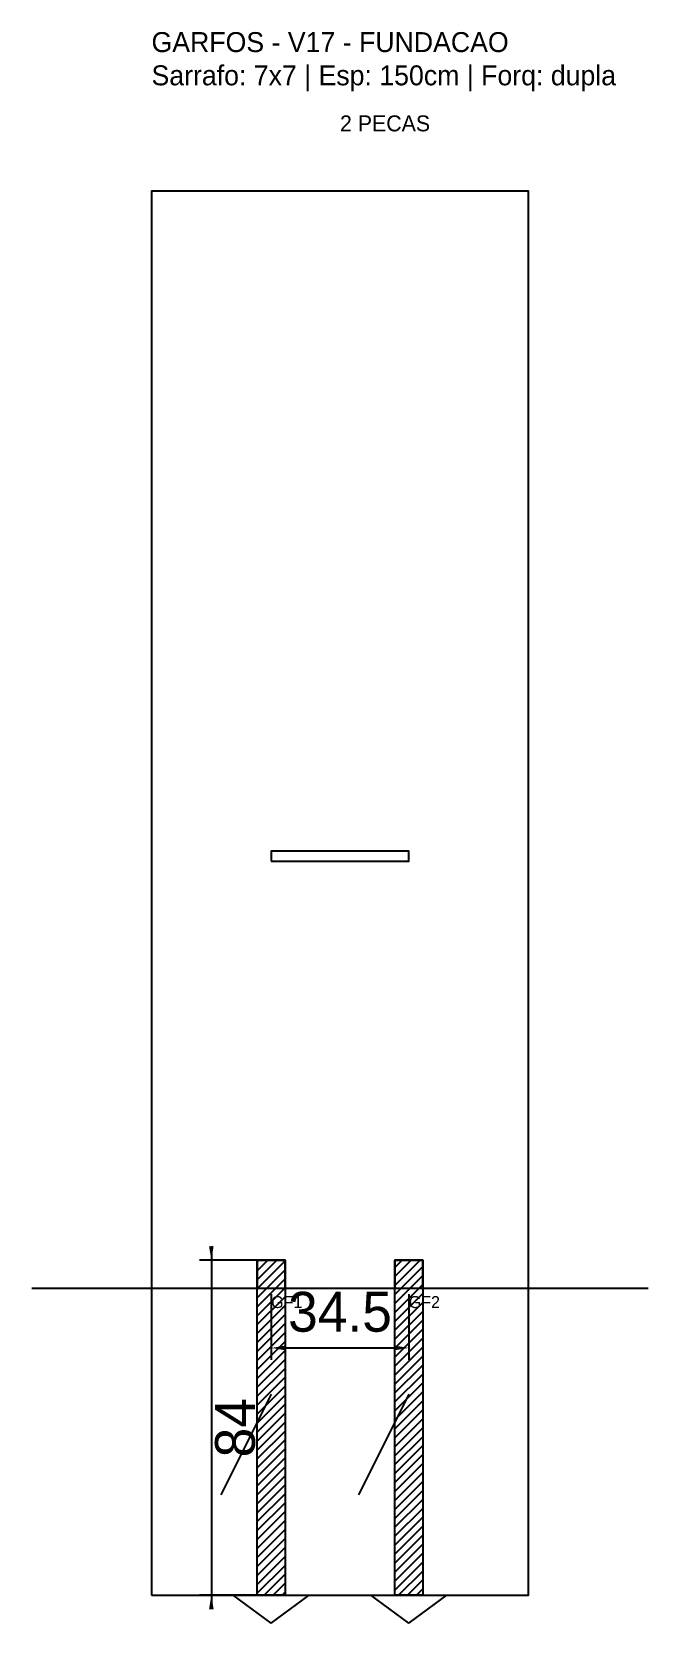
# Model space of a CAD drawing. Header units: metres. Extents: x -30 to 124, y -91 to 308.
import ezdxf

# ---------------------------------------------------------------- set-up
doc = ezdxf.new("R2010")
doc.units = ezdxf.units.M
for name, color, linetype in [('BARRA_ANCORAGEM', 1, 'Continuous'), ('COTA', 241, 'Continuous'), ('GARFOS OK', 3, 'Continuous'), ('NOME DA VIGA', 6, 'Continuous'), ('SARR_7x7', 40, 'Continuous'), ('TIRAS REESCORAMENTO', 252, 'Continuous'), ('VIGAS', 3, 'Continuous')]:
    doc.layers.add(name, color=color, linetype=linetype)
doc.dimstyles.new('EZ DXF', dxfattribs={"dimtxt": 10, "dimasz": 3.5, "dimexe": 3, "dimexo": 1.5, "dimgap": 1, "dimtad": 1, "dimdec": 1, "dimdsep": 46, "dimcen": 2.5, "dimazin": 3, "dimtfac": 1, "dimtmove": 0, "dimatfit": 3})

msp = doc.modelspace()

# ---------------------------------------------------------------- hatches: boundary and pattern name
at = {"layer": 'COTA'}
h = msp.add_hatch(dxfattribs=at)
h.set_pattern_fill('ANSI31', scale=0.5)
h.paths.add_polyline_path([(26.5, 0), (33.5, 0), (33.5, -84), (26.5, -84)])
h = msp.add_hatch(dxfattribs=at)
h.set_pattern_fill('ANSI31', scale=0.5)
h.paths.add_polyline_path([(61, 0), (68, 0), (68, -84), (61, -84)])

# ---------------------------------------------------------------- linework, layer by layer
at = {"layer": 'BARRA_ANCORAGEM'}
for p, q in [((30, -33.6), (17.4, -58.8)), ((64.5, -33.6), (51.9, -58.8))]:
    msp.add_line(p, q, dxfattribs=at)
at = {"layer": 'GARFOS OK', "linetype": 'CONTINUOUS'}
msp.add_line((-30, -7), (124.5, -7), dxfattribs=at)
at = {"layer": 'GARFOS OK'}
for p, q in [((30, -91), (20.5, -84)), ((20.5, -84), (39.5, -84)), ((30, -91), (39.5, -84)), ((64.5, -91), (55, -84)), ((55, -84), (74, -84)), ((64.5, -91), (74, -84))]:
    msp.add_line(p, q, dxfattribs=at)
for points in [[(26.5, 0), (33.5, 0), (33.5, -84), (26.5, -84), (26.5, 0)], [(61, 0), (68, 0), (68, -84), (61, -84), (61, 0)]]:
    msp.add_lwpolyline(points, dxfattribs=at)
at = {"layer": 'SARR_7x7'}
for points in [[(26.5, -7), (33.5, -7), (33.5, 0), (26.5, 0), (26.5, -7)], [(61, -7), (68, -7), (68, 0), (61, 0), (61, -7)]]:
    msp.add_lwpolyline(points, dxfattribs=at)
at = {"layer": 'TIRAS REESCORAMENTO'}
msp.add_lwpolyline([(30, 100), (64.5, 100), (64.5, 102.5), (30, 102.5), (30, 100)], dxfattribs=at)
at = {"layer": 'VIGAS'}
msp.add_lwpolyline([(0, -84), (94.5, -84), (94.5, 268), (0, 268), (0, -84)], dxfattribs=at)

# ---------------------------------------------------------------- texts
at = {"layer": 'NOME DA VIGA'}
for s, height, p in [('2 PECAS', 4, (47.25, 283)), ('GF1', 3, (30, -12)), ('GF2', 3, (64.5, -12))]:
    msp.add_text(s, height=height, dxfattribs=at).set_placement(p)
at = {"layer": 'NOME DA VIGA', "insert": (0, 293), "char_height": 5, "attachment_point": 7}
msp.add_mtext('GARFOS - V17 - FUNDACAO\\PSarrafo: 7x7 | Esp: 150cm | Forq: dupla', dxfattribs=at)

# ---------------------------------------------------------------- dimensions: what is measured, and where the dimension line sits
at = {"layer": 'COTA'}
msp.add_linear_dim(base=(15, 0), p1=(30, 0), p2=(30, -84), angle=90, dimstyle='EZ DXF', dxfattribs=at).render()
msp.add_linear_dim(base=(30, -22), p1=(30, -7), p2=(64.5, -7), dimstyle='EZ DXF', dxfattribs=at).render()

doc.saveas('drawing.dxf')
